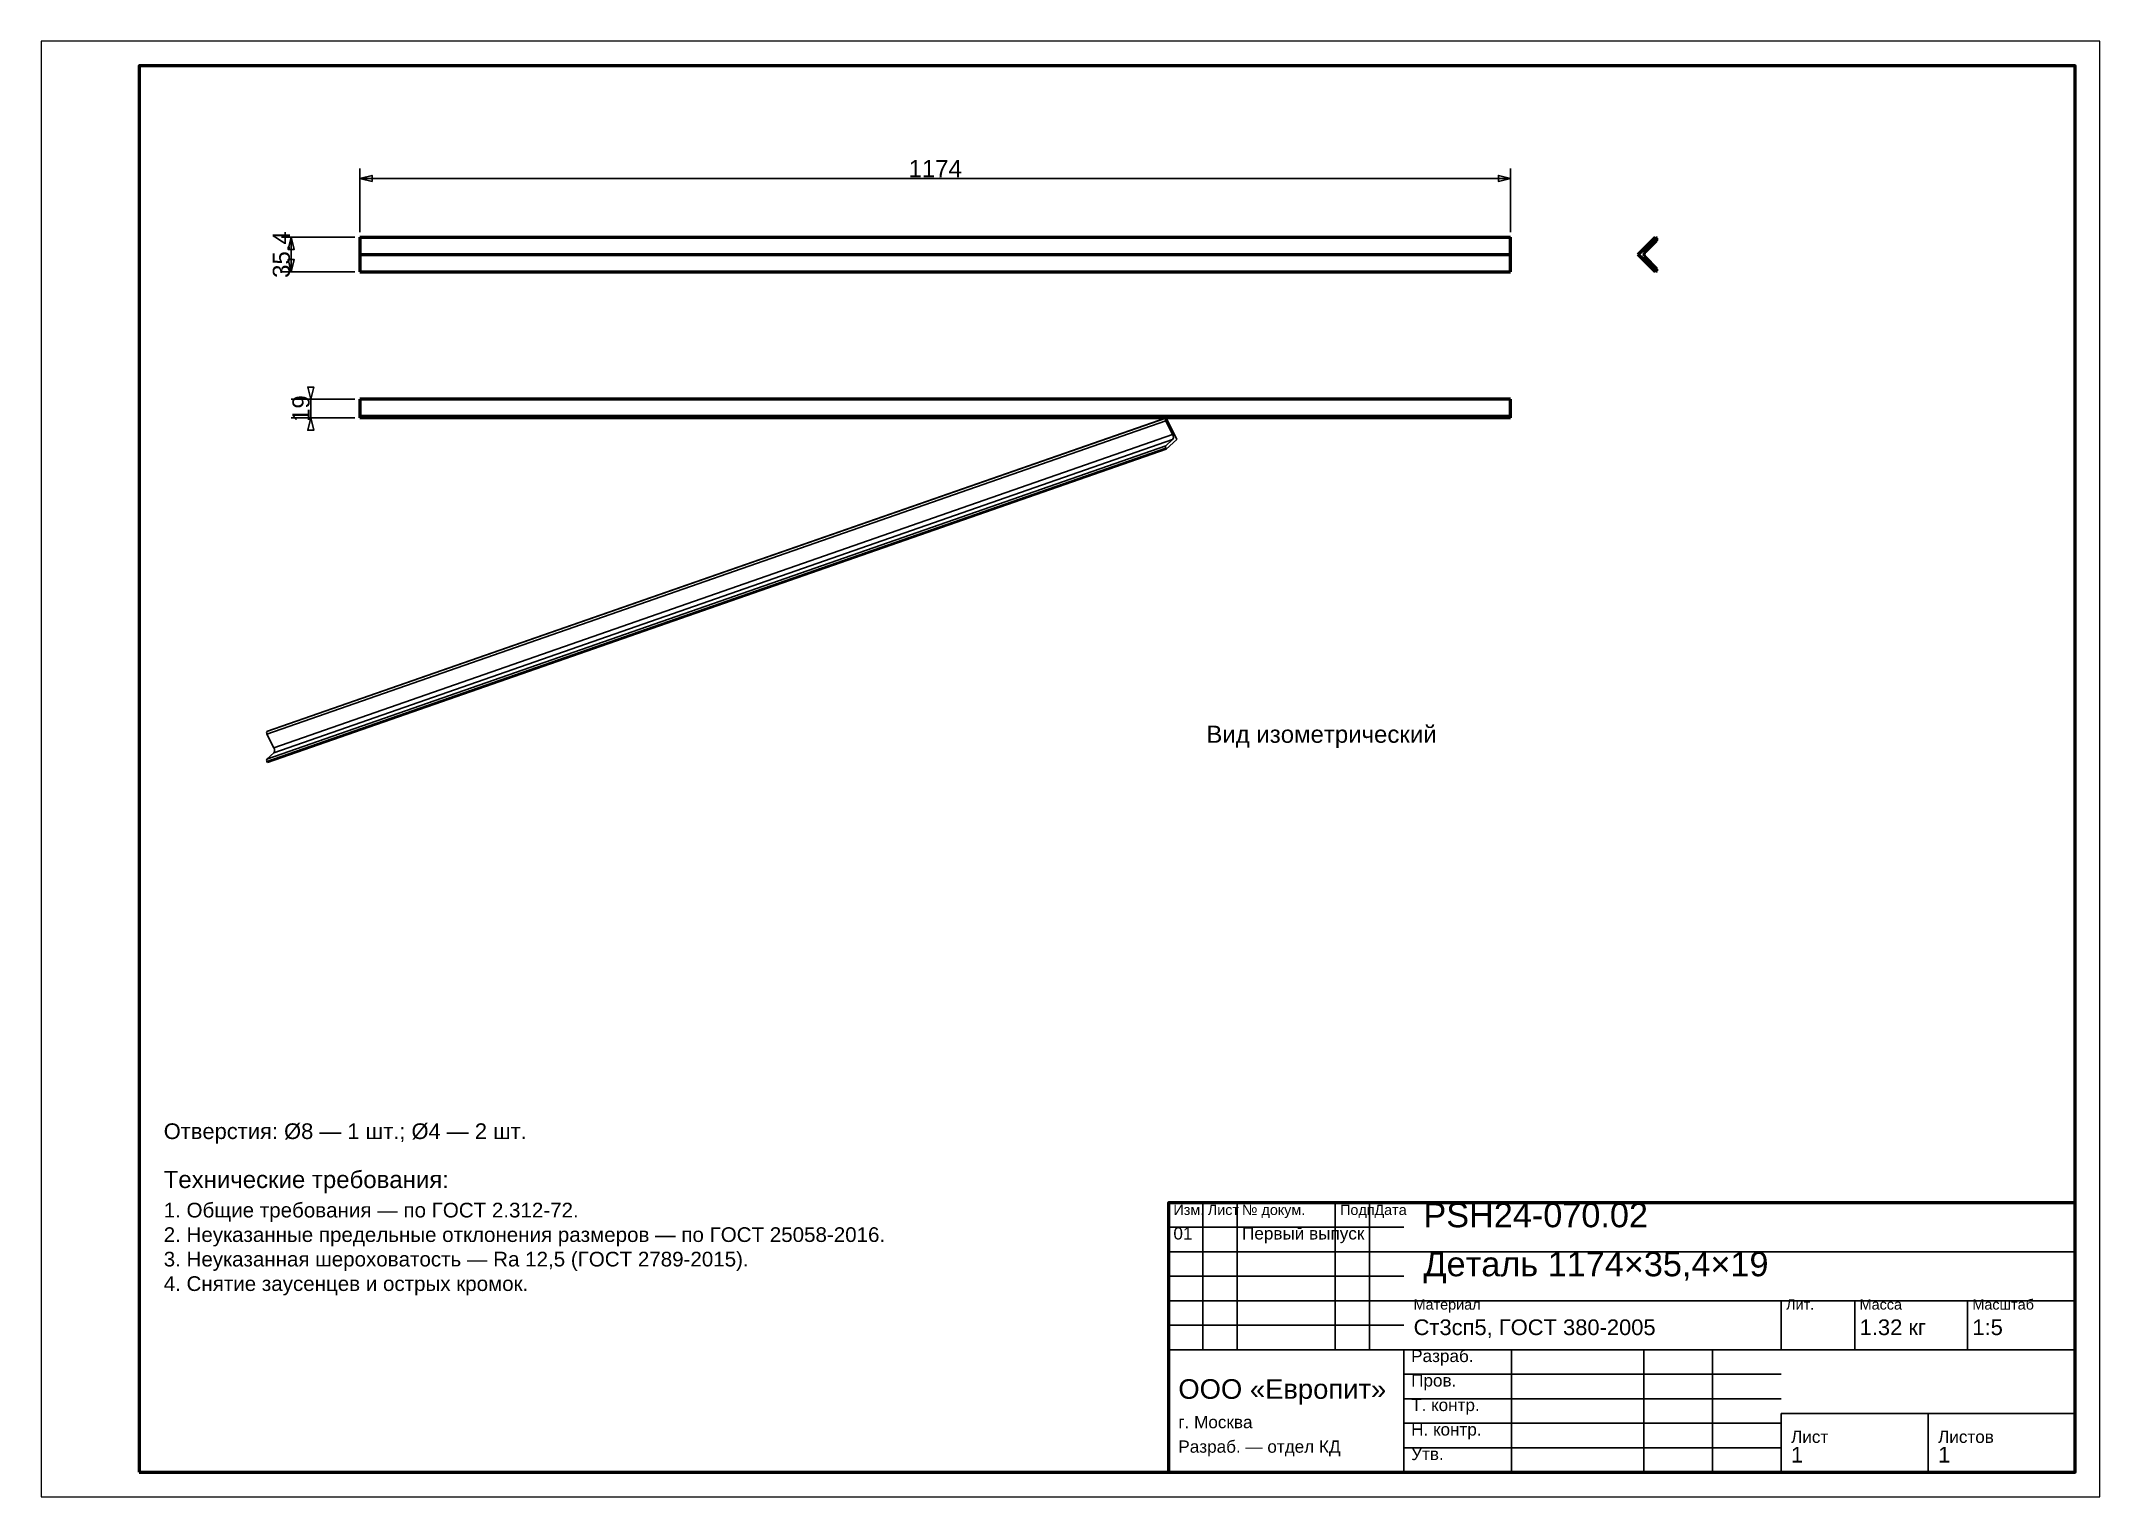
# Model space of a CAD drawing. Header units: millimetres. Extents: x 0 to 420, y 0 to 297.
import ezdxf
from ezdxf.enums import TextEntityAlignment as Align

# ---------------------------------------------------------------- set-up
doc = ezdxf.new("R2010")
doc.units = ezdxf.units.MM
doc.linetypes.add('DASHED', pattern=[1.524, 1.27, -0.254])
doc.styles.add('GOST', font='Arial')

msp = doc.modelspace()

# ---------------------------------------------------------------- linework, layer by layer
at = {"color": 7, "lineweight": 35}
for p, q in [((65, 258), (65, 271)), ((65, 269), (299.8, 269)), ((299.8, 258), (299.8, 271)), ((64, 257), (49, 257)), ((51, 249.93), (51, 257)), ((64, 249.93), (49, 249.93)), ((64, 223.93), (51, 223.93)), ((55, 220.13), (55, 223.93)), ((64, 220.13), (51, 220.13)), ((237, 30), (237, 60)), ((244, 30), (244, 60)), ((264, 30), (264, 60)), ((271, 30), (271, 60)), ((230, 55), (278, 55)), ((230, 50), (278, 50)), ((278, 50), (415, 50)), ((230, 45), (278, 45)), ((230, 40), (278, 40)), ((278, 40), (415, 40)), ((355, 30), (355, 40)), ((370, 30), (370, 40)), ((393, 30), (393, 40)), ((230, 35), (278, 35)), ((230, 30), (278, 30)), ((278, 30), (415, 30)), ((300, 5), (300, 30)), ((327, 5), (327, 30)), ((341, 5), (341, 30)), ((278, 25), (355, 25)), ((278, 20), (355, 20)), ((355, 17), (415, 17)), ((278, 15), (355, 15)), ((278, 10), (355, 10))]:
    msp.add_line(p, q, dxfattribs=at)
at = {"color": 1, "lineweight": 70}
for p, q in [((65, 257), (65, 253.46)), ((65, 257), (299.8, 257)), ((299.8, 253.46), (299.8, 257)), ((325.8, 253.46), (329.34, 257)), ((329.48, 256.29), (327.21, 254.03)), ((329.34, 257), (329.48, 256.86)), ((329.48, 256.86), (329.58, 256.68)), ((329.58, 256.47), (329.48, 256.29)), ((329.58, 256.68), (329.58, 256.47)), ((65, 253.46), (65, 249.93)), ((65, 253.46), (299.8, 253.46)), ((299.8, 249.93), (299.8, 253.46)), ((329.34, 249.93), (325.8, 253.46)), ((327.04, 253.77), (326.98, 253.46)), ((326.98, 253.46), (327.04, 253.16)), ((327.21, 254.03), (327.04, 253.77)), ((327.04, 253.16), (327.21, 252.9)), ((327.21, 252.9), (329.48, 250.64)), ((65, 249.93), (299.8, 249.93)), ((329.48, 250.07), (329.34, 249.93)), ((329.48, 250.64), (329.58, 250.46)), ((329.58, 250.25), (329.48, 250.07)), ((329.58, 250.46), (329.58, 250.25)), ((65, 223.93), (65, 220.39)), ((299.8, 223.93), (65, 223.93)), ((299.8, 220.39), (299.8, 223.93)), ((65, 220.39), (65, 220.25)), ((299.8, 220.39), (65, 220.39)), ((65, 220.25), (65, 220.24)), ((299.8, 220.25), (65, 220.25)), ((65, 220.24), (65, 220.22)), ((65, 220.22), (65, 220.21)), ((65, 220.21), (65, 220.2)), ((65, 220.2), (65, 220.18)), ((65, 220.18), (65, 220.17)), ((65, 220.17), (65, 220.17)), ((65, 220.17), (65, 220.16)), ((65, 220.16), (65, 220.15)), ((65, 220.15), (65, 220.14)), ((65, 220.14), (65, 220.14)), ((65, 220.14), (65, 220.14)), ((65, 220.14), (65, 220.14)), ((65, 220.14), (65, 220.13)), ((299.8, 220.13), (65, 220.13)), ((299.8, 220.25), (299.8, 220.39)), ((299.8, 220.24), (299.8, 220.25)), ((299.8, 220.22), (299.8, 220.24)), ((299.8, 220.21), (299.8, 220.22)), ((299.8, 220.2), (299.8, 220.21)), ((299.8, 220.18), (299.8, 220.2)), ((299.8, 220.17), (299.8, 220.18)), ((299.8, 220.16), (299.8, 220.17)), ((299.8, 220.17), (299.8, 220.17)), ((299.8, 220.15), (299.8, 220.16)), ((299.8, 220.14), (299.8, 220.15)), ((299.8, 220.13), (299.8, 220.14)), ((299.8, 220.14), (299.8, 220.14)), ((299.8, 220.14), (299.8, 220.14)), ((299.8, 220.14), (299.8, 220.14))]:
    msp.add_line(p, q, dxfattribs=at)
at = {"color": 5, "linetype": 'DASHED', "lineweight": 35}
for p, q in [((65, 256.86), (65, 257)), ((65, 256.83), (65, 256.86)), ((65, 256.79), (65, 256.83)), ((65, 256.75), (65, 256.79)), ((65, 256.71), (65, 256.75)), ((65, 256.66), (65, 256.71)), ((65, 256.62), (65, 256.66)), ((65, 256.58), (65, 256.62)), ((65, 256.53), (65, 256.58)), ((65, 256.49), (65, 256.53)), ((65, 256.44), (65, 256.49)), ((65, 256.4), (65, 256.44)), ((65, 256.36), (65, 256.4)), ((65, 256.33), (65, 256.36)), ((65, 256.29), (65, 256.33)), ((65, 254.03), (65, 256.29)), ((299.8, 257), (299.8, 256.86)), ((299.8, 256.86), (299.8, 256.83)), ((299.8, 256.83), (299.8, 256.79)), ((299.8, 256.79), (299.8, 256.75)), ((299.8, 256.75), (299.8, 256.71)), ((299.8, 256.71), (299.8, 256.66)), ((299.8, 256.66), (299.8, 256.62)), ((299.8, 256.62), (299.8, 256.58)), ((299.8, 256.58), (299.8, 256.53)), ((299.8, 256.53), (299.8, 256.49)), ((299.8, 256.49), (299.8, 256.44)), ((299.8, 256.44), (299.8, 256.4)), ((299.8, 256.4), (299.8, 256.36)), ((299.8, 256.36), (299.8, 256.33)), ((299.8, 256.33), (299.8, 256.29)), ((299.8, 256.29), (299.8, 254.03)), ((329.34, 257), (325.8, 253.46)), ((327.21, 254.03), (329.48, 256.29)), ((329.48, 256.86), (329.34, 257)), ((329.58, 256.68), (329.48, 256.86)), ((329.48, 256.29), (329.58, 256.47)), ((329.58, 256.47), (329.58, 256.68)), ((65, 253.96), (65, 254.03)), ((65, 253.89), (65, 253.96)), ((65, 253.81), (65, 253.89)), ((65, 253.73), (65, 253.81)), ((65, 253.64), (65, 253.73)), ((65, 253.55), (65, 253.64)), ((65, 253.46), (65, 253.55)), ((65, 253.37), (65, 253.46)), ((65, 253.29), (65, 253.37)), ((65, 253.2), (65, 253.29)), ((65, 253.12), (65, 253.2)), ((65, 253.04), (65, 253.12)), ((65, 252.97), (65, 253.04)), ((65, 252.9), (65, 252.97)), ((65, 250.64), (65, 252.9)), ((299.8, 254.03), (299.8, 253.96)), ((299.8, 253.96), (299.8, 253.89)), ((299.8, 253.89), (299.8, 253.81)), ((299.8, 253.81), (299.8, 253.73)), ((299.8, 253.73), (299.8, 253.64)), ((299.8, 253.64), (299.8, 253.55)), ((299.8, 253.55), (299.8, 253.46)), ((299.8, 253.46), (299.8, 253.37)), ((299.8, 253.37), (299.8, 253.29)), ((299.8, 253.29), (299.8, 253.2)), ((299.8, 253.2), (299.8, 253.12)), ((299.8, 253.12), (299.8, 253.04)), ((299.8, 253.04), (299.8, 252.97)), ((299.8, 252.97), (299.8, 252.9)), ((299.8, 252.9), (299.8, 250.64)), ((325.8, 253.46), (329.34, 249.93)), ((326.98, 253.46), (327.04, 253.77)), ((327.04, 253.16), (326.98, 253.46)), ((327.04, 253.77), (327.21, 254.03)), ((327.21, 252.9), (327.04, 253.16)), ((329.48, 250.64), (327.21, 252.9)), ((65, 250.6), (65, 250.64)), ((65, 250.57), (65, 250.6)), ((65, 250.53), (65, 250.57)), ((65, 250.49), (65, 250.53)), ((65, 250.44), (65, 250.49)), ((65, 250.4), (65, 250.44)), ((65, 250.35), (65, 250.4)), ((65, 250.31), (65, 250.35)), ((65, 250.26), (65, 250.31)), ((65, 250.22), (65, 250.26)), ((65, 250.18), (65, 250.22)), ((65, 250.14), (65, 250.18)), ((65, 250.1), (65, 250.14)), ((65, 250.07), (65, 250.1)), ((65, 249.93), (65, 250.07)), ((299.8, 250.64), (299.8, 250.6)), ((299.8, 250.6), (299.8, 250.57)), ((299.8, 250.57), (299.8, 250.53)), ((299.8, 250.53), (299.8, 250.49)), ((299.8, 250.49), (299.8, 250.44)), ((299.8, 250.44), (299.8, 250.4)), ((299.8, 250.4), (299.8, 250.35)), ((299.8, 250.35), (299.8, 250.31)), ((299.8, 250.31), (299.8, 250.26)), ((299.8, 250.26), (299.8, 250.22)), ((299.8, 250.22), (299.8, 250.18)), ((299.8, 250.18), (299.8, 250.14)), ((299.8, 250.14), (299.8, 250.1)), ((299.8, 250.1), (299.8, 250.07)), ((299.8, 250.07), (299.8, 249.93)), ((329.34, 249.93), (329.48, 250.07)), ((329.58, 250.46), (329.48, 250.64)), ((329.48, 250.07), (329.58, 250.25)), ((329.58, 250.25), (329.58, 250.46)), ((65, 220.39), (65, 223.93)), ((65, 222.74), (65, 222.75)), ((65, 222.75), (65, 222.75)), ((65, 222.75), (65, 222.75)), ((65, 222.75), (65, 222.74)), ((65, 222.73), (65, 222.74)), ((65, 222.74), (65, 222.74)), ((65, 222.74), (65, 222.74)), ((65, 222.74), (65, 222.73)), ((65, 222.72), (65, 222.73)), ((65, 222.73), (65, 222.72)), ((65, 222.7), (65, 222.72)), ((65, 222.72), (65, 222.7)), ((65, 222.69), (65, 222.7)), ((65, 222.7), (65, 222.69)), ((65, 222.67), (65, 222.69)), ((65, 222.69), (65, 222.67)), ((65, 222.65), (65, 222.67)), ((65, 222.67), (65, 222.65)), ((65, 222.63), (65, 222.65)), ((65, 222.65), (65, 222.63)), ((65, 222.6), (65, 222.63)), ((65, 222.63), (65, 222.6)), ((65, 222.57), (65, 222.6)), ((65, 222.6), (65, 222.57)), ((299.8, 223.93), (299.8, 220.39)), ((299.8, 222.74), (299.8, 222.75)), ((299.8, 222.75), (299.8, 222.75)), ((299.8, 222.75), (299.8, 222.75)), ((299.8, 222.75), (299.8, 222.74)), ((299.8, 222.73), (299.8, 222.74)), ((299.8, 222.74), (299.8, 222.74)), ((299.8, 222.74), (299.8, 222.74)), ((299.8, 222.74), (299.8, 222.73)), ((299.8, 222.72), (299.8, 222.73)), ((299.8, 222.73), (299.8, 222.72)), ((299.8, 222.7), (299.8, 222.72)), ((299.8, 222.72), (299.8, 222.7)), ((299.8, 222.69), (299.8, 222.7)), ((299.8, 222.7), (299.8, 222.69)), ((299.8, 222.67), (299.8, 222.69)), ((299.8, 222.69), (299.8, 222.67)), ((299.8, 222.65), (299.8, 222.67)), ((299.8, 222.67), (299.8, 222.65)), ((299.8, 222.63), (299.8, 222.65)), ((299.8, 222.65), (299.8, 222.63)), ((299.8, 222.6), (299.8, 222.63)), ((299.8, 222.63), (299.8, 222.6)), ((299.8, 222.57), (299.8, 222.6)), ((299.8, 222.6), (299.8, 222.57)), ((65, 222.55), (65, 222.57)), ((65, 222.57), (65, 222.55)), ((65, 222.51), (65, 222.55)), ((65, 222.55), (65, 222.51)), ((65, 222.51), (65, 220.25)), ((65, 220.25), (65, 222.51)), ((299.8, 220.39), (65, 220.39)), ((65, 220.25), (65, 220.39)), ((65, 220.24), (65, 220.25)), ((65, 220.25), (65, 220.24)), ((65, 220.24), (65, 220.25)), ((65, 220.22), (65, 220.24)), ((65, 220.24), (65, 220.22)), ((65, 220.22), (65, 220.24)), ((65, 220.21), (65, 220.22)), ((65, 220.22), (65, 220.21)), ((65, 220.21), (65, 220.22)), ((65, 220.2), (65, 220.21)), ((65, 220.21), (65, 220.2)), ((65, 220.2), (65, 220.21)), ((65, 220.18), (65, 220.2)), ((65, 220.2), (65, 220.18)), ((65, 220.18), (65, 220.2)), ((65, 220.17), (65, 220.18)), ((65, 220.18), (65, 220.17)), ((65, 220.17), (65, 220.18)), ((65, 220.16), (65, 220.17)), ((65, 220.17), (65, 220.17)), ((65, 220.17), (65, 220.17)), ((65, 220.17), (65, 220.16)), ((65, 220.16), (65, 220.17)), ((65, 220.17), (65, 220.17)), ((65, 220.15), (65, 220.16)), ((65, 220.16), (65, 220.15)), ((65, 220.15), (65, 220.16)), ((65, 220.14), (65, 220.15)), ((65, 220.15), (65, 220.14)), ((65, 220.14), (65, 220.15)), ((65, 220.13), (65, 220.14)), ((65, 220.14), (65, 220.14)), ((65, 220.14), (65, 220.14)), ((65, 220.14), (65, 220.14)), ((65, 220.14), (65, 220.14)), ((65, 220.14), (65, 220.14)), ((65, 220.14), (65, 220.14)), ((65, 220.14), (65, 220.13)), ((65, 220.13), (65, 220.14)), ((65, 220.14), (65, 220.14)), ((65, 220.14), (65, 220.14)), ((65, 220.14), (65, 220.14)), ((299.8, 222.55), (299.8, 222.57)), ((299.8, 222.57), (299.8, 222.55)), ((299.8, 222.51), (299.8, 222.55)), ((299.8, 222.55), (299.8, 222.51)), ((299.8, 222.51), (299.8, 220.25)), ((299.8, 220.25), (299.8, 222.51)), ((299.8, 220.39), (299.8, 220.25)), ((299.8, 220.25), (299.8, 220.24)), ((299.8, 220.25), (299.8, 220.24)), ((299.8, 220.24), (299.8, 220.25)), ((299.8, 220.24), (299.8, 220.22)), ((299.8, 220.24), (299.8, 220.22)), ((299.8, 220.22), (299.8, 220.24)), ((299.8, 220.22), (299.8, 220.21)), ((299.8, 220.22), (299.8, 220.21)), ((299.8, 220.21), (299.8, 220.22)), ((299.8, 220.21), (299.8, 220.2)), ((299.8, 220.21), (299.8, 220.2)), ((299.8, 220.2), (299.8, 220.21)), ((299.8, 220.2), (299.8, 220.18)), ((299.8, 220.2), (299.8, 220.18)), ((299.8, 220.18), (299.8, 220.2)), ((299.8, 220.18), (299.8, 220.17)), ((299.8, 220.18), (299.8, 220.17)), ((299.8, 220.17), (299.8, 220.18)), ((299.8, 220.17), (299.8, 220.17)), ((299.8, 220.17), (299.8, 220.16)), ((299.8, 220.17), (299.8, 220.17)), ((299.8, 220.17), (299.8, 220.16)), ((299.8, 220.16), (299.8, 220.17)), ((299.8, 220.17), (299.8, 220.17)), ((299.8, 220.16), (299.8, 220.15)), ((299.8, 220.16), (299.8, 220.15)), ((299.8, 220.15), (299.8, 220.16)), ((299.8, 220.15), (299.8, 220.14)), ((299.8, 220.15), (299.8, 220.14)), ((299.8, 220.14), (299.8, 220.15)), ((299.8, 220.14), (299.8, 220.14)), ((299.8, 220.14), (299.8, 220.14)), ((299.8, 220.14), (299.8, 220.14)), ((299.8, 220.14), (299.8, 220.13)), ((299.8, 220.14), (299.8, 220.14)), ((299.8, 220.14), (299.8, 220.14)), ((299.8, 220.14), (299.8, 220.14)), ((299.8, 220.14), (299.8, 220.13)), ((299.8, 220.13), (299.8, 220.14)), ((299.8, 220.14), (299.8, 220.14)), ((299.8, 220.14), (299.8, 220.14)), ((299.8, 220.14), (299.8, 220.14))]:
    msp.add_line(p, q, dxfattribs=at)
at = {"color": 1, "lineweight": 35}
for p, q in [((229.42, 220.06), (46.07, 156.14)), ((46.07, 155.63), (229.42, 219.55)), ((229.51, 220.13), (46.16, 156.22)), ((229.35, 219.84), (229.37, 219.97)), ((229.37, 219.69), (229.35, 219.84)), ((229.37, 219.97), (229.42, 220.06)), ((229.42, 219.55), (229.37, 219.69)), ((229.42, 220.06), (229.51, 220.13)), ((230.83, 216.74), (229.42, 219.55)), ((229.51, 220.13), (231.72, 215.75)), ((229.42, 214.45), (46.07, 150.54)), ((230.83, 216.74), (47.49, 152.82)), ((230.83, 215.72), (47.49, 151.81)), ((229.35, 214.24), (229.37, 214.37)), ((229.37, 214.09), (229.35, 214.24)), ((229.37, 214.37), (229.42, 214.45)), ((229.42, 214.45), (230.83, 215.72)), ((231.72, 215.75), (229.51, 213.77)), ((230.94, 216.45), (230.83, 216.74)), ((230.83, 215.72), (230.94, 215.9)), ((230.98, 216.15), (230.94, 216.45)), ((230.94, 215.9), (230.98, 216.15)), ((229.42, 213.95), (46.07, 150.03)), ((229.51, 213.77), (46.16, 149.85)), ((229.42, 213.95), (229.37, 214.09)), ((229.51, 213.77), (229.42, 213.95)), ((46.02, 156.05), (46, 155.92)), ((46, 155.92), (46.02, 155.78)), ((46.07, 156.14), (46.02, 156.05)), ((46.02, 155.78), (46.07, 155.63)), ((46.16, 156.22), (46.07, 156.14)), ((46.07, 155.63), (47.49, 152.82)), ((47.49, 151.81), (46.07, 150.54)), ((47.49, 152.82), (47.6, 152.53)), ((47.6, 151.98), (47.49, 151.81)), ((47.6, 152.53), (47.63, 152.24)), ((47.63, 152.24), (47.6, 151.98)), ((46.02, 150.45), (46, 150.32)), ((46, 150.32), (46.02, 150.18)), ((46.07, 150.54), (46.02, 150.45)), ((46.02, 150.18), (46.07, 150.03)), ((46.07, 150.03), (46.16, 149.85))]:
    msp.add_line(p, q, dxfattribs=at)
at = {"color": 7, "lineweight": 25}
msp.add_lwpolyline([(0, 0), (420, 0), (420, 297), (0, 297)], close=True, dxfattribs=at)
at = {"color": 7, "lineweight": 70}
for points in [[(20, 5), (415, 5), (415, 292), (20, 292)], [(230, 5), (415, 5), (415, 60), (230, 60)]]:
    msp.add_lwpolyline(points, close=True, dxfattribs=at)
at = {"color": 7, "lineweight": 35}
for points in [[(65, 269), (67.5, 268.38), (67.5, 269.62)], [(299.8, 269), (297.3, 269.62), (297.3, 268.38)], [(51, 257), (50.38, 254.5), (51.62, 254.5)], [(51, 249.93), (51.62, 252.43), (50.38, 252.43)], [(55, 223.93), (55.62, 226.43), (54.38, 226.43)], [(55, 220.13), (54.38, 217.63), (55.62, 217.63)], [(230, 5), (278, 5), (278, 30), (230, 30)], [(355, 5), (385, 5), (385, 17), (355, 17)], [(385, 5), (415, 5), (415, 17), (385, 17)]]:
    msp.add_lwpolyline(points, close=True, dxfattribs=at)

# ---------------------------------------------------------------- texts
at = {"color": 7, "style": 'GOST'}
msp.add_text('1174', height=3.5, dxfattribs=at).set_placement((182.4, 271), align=Align.MIDDLE)
for s, p in [('35.4', (49, 253.46)), ('19', (53, 222.03))]:
    msp.add_text(s, height=3.5, rotation=90, dxfattribs=at).set_placement(p, align=Align.MIDDLE)
at = {"color": 3, "style": 'GOST'}
for s, height, p in [('Вид изометрический', 3.5, (237.72, 153.85)), ('Технические требования:', 3.5, (25, 63)), ('1. Общие требования — по ГОСТ 2.312-72.', 3, (25, 57)), ('Изм.', 2.1, (231, 57.5)), ('Лист', 2.1, (238, 57.5)), ('№ докум.', 2.1, (245, 57.5)), ('Подп.', 2.1, (265, 57.5)), ('Дата', 2.1, (272, 57.5)), ('PSH24-070.02', 5, (282, 55)), ('2. Неуказанные предельные отклонения размеров — по ГОСТ 25058-2016.', 3, (25, 52)), ('01', 2.5, (231, 52.5)), ('Первый выпуск', 2.5, (245, 52.5)), ('3. Неуказанная шероховатость — Ra 12,5 (ГОСТ 2789-2015).', 3, (25, 47)), ('Деталь 1174×35,4×19', 5, (282, 45)), ('4. Снятие заусенцев и острых кромок.', 3, (25, 42)), ('Материал', 2.1, (280, 38.2)), ('Лит.', 2.1, (356, 38.2)), ('Масса', 2.1, (371, 38.2)), ('Масштаб', 2.1, (394, 38.2)), ('Ст3сп5, ГОСТ 380-2005', 3.2, (280, 33)), ('1.32 кг', 3.2, (371, 33)), ('1:5', 3.2, (394, 33)), ('Разраб.', 2.5, (279.5, 27.5)), ('ООО «Европит»', 4, (232, 20)), ('Пров.', 2.5, (279.5, 22.5)), ('Т. контр.', 2.5, (279.5, 17.5)), ('г. Москва', 2.5, (232, 14)), ('Н. контр.', 2.5, (279.5, 12.5)), ('Лист', 2.5, (357, 11)), ('Листов', 2.5, (387, 11)), ('Разраб. — отдел КД', 2.5, (232, 9)), ('Утв.', 2.5, (279.5, 7.5)), ('1', 3.2, (357, 7)), ('1', 3.2, (387, 7))]:
    msp.add_text(s, height=height, dxfattribs=at).set_placement(p)
at = {"color": 6, "style": 'GOST'}
msp.add_text('Отверстия: Ø8 — 1 шт.; Ø4 — 2 шт.', height=3.2, dxfattribs=at).set_placement((25, 73))

doc.saveas('drawing.dxf')
